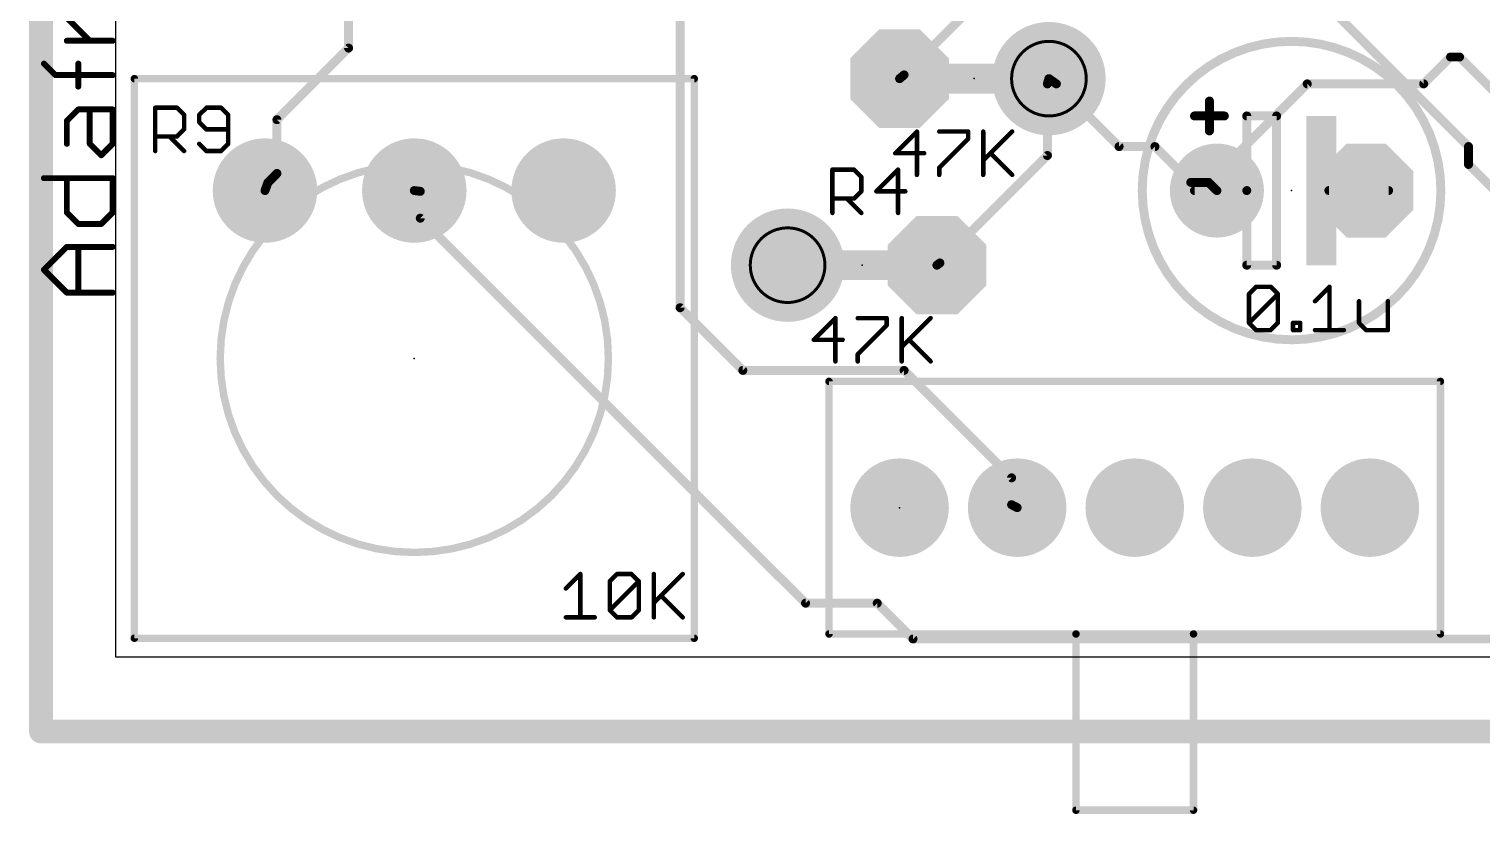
# Model space of a CAD drawing. Extents: x -1.5 to 62.4, y -3.7 to 27.9.
# Drawn here: x -1.47 to 23.24, y -2.67 to 10.69 of the extents above; entities that cross this region are included whole.
import ezdxf

# ---------------------------------------------------------------- set-up
doc = ezdxf.new("R2010")
doc.units = 0
for name, color, linetype in [('1', 22, 'CONTINUOUS'), ('16', 175, 'CONTINUOUS'), ('17', 82, 'CONTINUOUS'), ('20', 7, 'CONTINUOUS'), ('21', 253, 'CONTINUOUS'), ('23', 7, 'CONTINUOUS'), ('25', 253, 'CONTINUOUS'), ('27', 253, 'CONTINUOUS'), ('51', 253, 'CONTINUOUS')]:
    doc.layers.add(name, color=color, linetype=linetype)

# ---------------------------------------------------------------- blocks, each defined once
blk = doc.blocks.new('RECT')
blk.add_solid([(-0.5, -0.5), (0.5, -0.5), (-0.5, 0.5), (0.5, 0.5)])
blk = doc.blocks.new('ROUNDP')
at = {"const_width": 0.5}
blk.add_lwpolyline([(0, -0.25, 1), (0, 0.25, 1), (0, -0.25)], format="xyb", dxfattribs=at)
blk = doc.blocks.new('OCTAGONP')
at = {"const_width": 0.5}
blk.add_lwpolyline([(-0.25, -0.1036), (-0.25, 0.1036), (-0.1036, 0.25), (0.1036, 0.25), (0.25, 0.1036), (0.25, -0.1036), (0.1036, -0.25), (-0.1036, -0.25), (-0.25, -0.1036), (-0.25, 0.1036)], dxfattribs=at)

msp = doc.modelspace()

# ---------------------------------------------------------------- linework, layer by layer
at = {"layer": '1'}
for points, const_width in [([(-1.27, -1.27), (-1.27, 26.67)], 0.4064), ([(15.0876, 11.5824), (13.4112, 9.906)], 0.1524), ([(22.2504, 9.7536), (22.7076, 10.2108)], 0.1524), ([(22.7076, 10.2108), (22.86, 10.2108)], 0.1524), ([(22.86, 10.2108), (23.4696, 9.6012)], 0.1524), ([(13.4112, 9.906), (13.335, 9.8425)], 0.1524), ([(15.8496, 9.7536), (15.875, 9.8425)], 0.1524), ([(15.8496, 9.7536), (15.8496, 8.5344)], 0.1524), ([(18.5928, 8.0772), (20.2692, 9.7536)], 0.1524), ([(20.2692, 9.7536), (22.2504, 9.7536)], 0.1524), ([(15.8496, 8.5344), (14.0208, 6.7056)], 0.1524), ([(18.5928, 8.0772), (18.7325, 7.9375)], 0.1524), ([(14.0208, 6.7056), (13.97, 6.6675)], 0.1524), ([(62.23, -1.27), (-1.27, -1.27)], 0.4064)]:
    msp.add_lwpolyline(points, dxfattribs=dict(at, const_width=const_width))
for points, const_width in [([(22.7076, 10.2489, 1), (22.7076, 10.1727)], 0.0762), ([(22.7345, 10.1839, 1), (22.6807, 10.2377)], 0.0762), ([(22.8869, 10.2377, 1), (22.8331, 10.1839)], 0.0762), ([(22.86, 10.1727, 1), (22.86, 10.2489)], 0.0762), ([(13.3106, 9.8718, 1), (13.3594, 9.8132)], 0.0762), ([(13.3843, 9.9329, 1), (13.4381, 9.8791)], 0.0762), ([(13.4356, 9.8767, 1), (13.3868, 9.9353)], 0.0762), ([(15.9116, 9.832, 1), (15.8384, 9.853)], 0.0762), ([(15.8877, 9.7536, 1), (15.8115, 9.7536)], 0.0762), ([(15.813, 9.7641, 1), (15.8862, 9.7431)], 0.0762), ([(20.2692, 9.7917, 1), (20.2692, 9.7155)], 0.0762), ([(20.2961, 9.7267, 1), (20.2423, 9.7805)], 0.0762), ([(22.2235, 9.7805, 1), (22.2773, 9.7267)], 0.0762), ([(22.2504, 9.7155, 1), (22.2504, 9.7917)], 0.0762), ([(15.8115, 8.5344, 1), (15.8877, 8.5344)], 0.0762), ([(15.8765, 8.5075, 1), (15.8227, 8.5613)], 0.0762), ([(18.6197, 8.1041, 1), (18.5659, 8.0503)], 0.0762), ([(18.5659, 8.1041, 1), (18.6197, 8.0503)], 0.0762), ([(18.7056, 7.9106, 1), (18.7594, 7.9644)], 0.0762), ([(13.9471, 6.698, 1), (13.9929, 6.637)], 0.0762), ([(13.9939, 6.7325, 1), (14.0477, 6.6787)], 0.0762), ([(14.0437, 6.6751, 1), (13.9979, 6.7361)], 0.0762), ([(-1.27, -1.1684, 1), (-1.27, -1.3716)], 0.2032), ([(-1.3716, -1.27, 1), (-1.1684, -1.27)], 0.2032)]:
    msp.add_lwpolyline(points, format="xyb", dxfattribs=dict(at, const_width=const_width))
at = {"layer": '16'}
for points, const_width in [([(-1.27, 26.67), (-1.27, -1.27)], 0.4064), ([(3.9624, 10.3632), (3.9624, 19.2024)], 0.1524), ([(16.3068, 15.3924), (23.0124, 8.6868)], 0.1524), ([(9.6012, 12.954), (9.6012, 5.9436)], 0.1524), ([(2.7432, 9.144), (3.9624, 10.3632)], 0.1524), ([(16.002, 9.7536), (15.875, 9.8425)], 0.1524), ([(17.0688, 8.6868), (16.002, 9.7536)], 0.1524), ([(2.7432, 8.2296), (2.7432, 9.144)], 0.1524), ([(17.6784, 8.6868), (17.0688, 8.6868)], 0.1524), ([(18.288, 8.0772), (17.6784, 8.6868)], 0.1524), ([(23.0124, 8.6868), (23.0124, 8.382)], 0.1524), ([(23.0124, 8.382), (24.0792, 7.3152)], 0.1524), ([(2.5908, 8.0772), (2.7432, 8.2296)], 0.1524), ([(2.5908, 8.0772), (2.54, 7.9375)], 0.1524), ([(5.1816, 7.9248), (5.08, 7.9375)], 0.1524), ([(5.1816, 7.9248), (5.1816, 7.4676)], 0.1524), ([(18.5928, 8.0772), (18.288, 8.0772)], 0.1524), ([(18.5928, 8.0772), (18.7325, 7.9375)], 0.1524), ([(5.1816, 7.4676), (11.7348, 0.9144)], 0.1524), ([(9.6012, 5.9436), (10.668, 4.8768)], 0.1524), ([(10.668, 4.8768), (13.4112, 4.8768)], 0.1524), ([(13.4112, 4.8768), (15.24, 3.048)], 0.1524), ([(15.24, 3.048), (15.24, 2.5908)], 0.1524), ([(15.24, 2.5908), (15.335, 2.54)], 0.1524), ([(11.7348, 0.9144), (12.954, 0.9144)], 0.1524), ([(12.954, 0.9144), (13.5636, 0.3048)], 0.1524), ([(13.5636, 0.3048), (40.0812, 0.3048)], 0.1524), ([(-1.27, -1.27), (62.23, -1.27)], 0.4064)]:
    msp.add_lwpolyline(points, dxfattribs=dict(at, const_width=const_width))
for points, const_width in [([(3.9243, 10.3632, 1), (4.0005, 10.3632)], 0.0762), ([(3.9893, 10.3363, 1), (3.9355, 10.3901)], 0.0762), ([(15.8968, 9.8737, 1), (15.8532, 9.8113)], 0.0762), ([(16.0289, 9.7805, 1), (15.9751, 9.7267)], 0.0762), ([(15.9802, 9.7224, 1), (16.0238, 9.7848)], 0.0762), ([(2.7813, 9.144, 1), (2.7051, 9.144)], 0.0762), ([(2.7163, 9.1709, 1), (2.7701, 9.1171)], 0.0762), ([(17.0688, 8.7249, 1), (17.0688, 8.6487)], 0.0762), ([(17.0419, 8.6599, 1), (17.0957, 8.7137)], 0.0762), ([(17.7053, 8.7137, 1), (17.6515, 8.6599)], 0.0762), ([(17.6784, 8.6487, 1), (17.6784, 8.7249)], 0.0762), ([(23.0505, 8.6868, 1), (22.9743, 8.6868)], 0.0762), ([(22.9855, 8.6599, 1), (23.0393, 8.7137)], 0.0762), ([(22.9743, 8.382, 1), (23.0505, 8.382)], 0.0762), ([(23.0393, 8.4089, 1), (22.9855, 8.3551)], 0.0762), ([(2.7051, 8.2296, 1), (2.7813, 8.2296)], 0.0762), ([(2.7701, 8.2027, 1), (2.7163, 8.2565)], 0.0762), ([(2.5042, 7.9505, 1), (2.5758, 7.9245)], 0.0762), ([(2.5639, 8.1041, 1), (2.6177, 8.0503)], 0.0762), ([(2.6266, 8.0642, 1), (2.555, 8.0902)], 0.0762), ([(5.0847, 7.9753, 1), (5.0753, 7.8997)], 0.0762), ([(5.2197, 7.9248, 1), (5.1435, 7.9248)], 0.0762), ([(5.1769, 7.887, 1), (5.1863, 7.9626)], 0.0762), ([(18.288, 8.1153, 1), (18.288, 8.0391)], 0.0762), ([(18.2611, 8.0503, 1), (18.3149, 8.1041)], 0.0762), ([(18.6197, 8.1041, 1), (18.5659, 8.0503)], 0.0762), ([(18.5928, 8.0391, 1), (18.5928, 8.1153)], 0.0762), ([(18.7056, 7.9106, 1), (18.7594, 7.9644)], 0.0762), ([(5.1435, 7.4676, 1), (5.2197, 7.4676)], 0.0762), ([(5.2085, 7.4945, 1), (5.1547, 7.4407)], 0.0762), ([(9.5631, 5.9436, 1), (9.6393, 5.9436)], 0.0762), ([(9.6281, 5.9705, 1), (9.5743, 5.9167)], 0.0762), ([(10.668, 4.9149, 1), (10.668, 4.8387)], 0.0762), ([(13.4381, 4.9037, 1), (13.3843, 4.8499)], 0.0762), ([(13.4112, 4.8387, 1), (13.4112, 4.9149)], 0.0762), ([(10.6411, 4.8499, 1), (10.6949, 4.9037)], 0.0762), ([(15.2781, 3.048, 1), (15.2019, 3.048)], 0.0762), ([(15.2131, 3.0211, 1), (15.2669, 3.0749)], 0.0762), ([(15.258, 2.6244, 1), (15.222, 2.5572)], 0.0762), ([(15.2019, 2.5908, 1), (15.2781, 2.5908)], 0.0762), ([(15.317, 2.5064, 1), (15.353, 2.5736)], 0.0762), ([(11.7348, 0.9525, 1), (11.7348, 0.8763)], 0.0762), ([(12.9809, 0.9413, 1), (12.9271, 0.8875)], 0.0762), ([(12.954, 0.8763, 1), (12.954, 0.9525)], 0.0762), ([(11.7079, 0.8875, 1), (11.7617, 0.9413)], 0.0762), ([(13.5636, 0.3429, 1), (13.5636, 0.2667)], 0.0762), ([(13.5367, 0.2779, 1), (13.5905, 0.3317)], 0.0762), ([(-1.27, -1.1684, 1), (-1.27, -1.3716)], 0.2032), ([(-1.3716, -1.27, 1), (-1.1684, -1.27)], 0.2032)]:
    msp.add_lwpolyline(points, format="xyb", dxfattribs=dict(at, const_width=const_width))
at = {"layer": '20'}
for p, q in [((0, 25.39), (0, 0)), ((0, 0), (61.265, 0))]:
    msp.add_line(p, q, dxfattribs=at)
at = {"layer": '21'}
for points, const_width in [([(20.0025, 5.3975, 1), (20.0025, 10.4775, 1), (20.0025, 5.3975)], 0.1524), ([(0.3175, 9.8743, 1), (0.3175, 9.8108)], 0.0635), ([(0.3493, 9.8425, 1), (0.2858, 9.8425)], 0.0635), ([(9.8743, 9.8425, 1), (9.8108, 9.8425)], 0.0635), ([(9.8425, 9.8108, 1), (9.8425, 9.8743)], 0.0635), ([(14.478, 9.9695, 1), (14.478, 9.7155)], 0.254), ([(14.732, 9.7155, 1), (14.732, 9.9695)], 0.254), ([(18.6436, 9.4615, 1), (18.5674, 9.4615)], 0.0762), ([(18.3515, 9.2456, 1), (18.3515, 9.1694)], 0.0762), ([(18.6436, 9.2075, 1), (18.5674, 9.2075)], 0.0762), ([(18.6055, 9.2456, 1), (18.6055, 9.1694)], 0.0762), ([(18.5674, 9.2075, 1), (18.6436, 9.2075)], 0.0762), ([(18.6055, 9.1694, 1), (18.6055, 9.2456)], 0.0762), ([(18.8595, 9.1694, 1), (18.8595, 9.2456)], 0.0762), ([(18.5674, 8.9535, 1), (18.6436, 8.9535)], 0.0762), ([(5.08, 1.778, 1), (5.08, 8.382, 1), (5.08, 1.778)], 0.127), ([(12.573, 6.7945, 1), (12.573, 6.5405)], 0.254), ([(12.827, 6.5405, 1), (12.827, 6.7945)], 0.254), ([(0.3175, 0.3493, 1), (0.3175, 0.2858)], 0.0635), ([(0.2858, 0.3175, 1), (0.3493, 0.3175)], 0.0635), ([(9.8108, 0.3175, 1), (9.8743, 0.3175)], 0.0635), ([(9.8425, 0.2858, 1), (9.8425, 0.3493)], 0.0635)]:
    msp.add_lwpolyline(points, format="xyb", dxfattribs=dict(at, const_width=const_width))
for points, const_width in [([(9.8425, 9.8425), (0.3175, 9.8425)], 0.127), ([(0.3175, 9.8425), (0.3175, 0.3175)], 0.127), ([(9.8425, 0.3175), (9.8425, 9.8425)], 0.127), ([(14.732, 9.8425), (14.478, 9.8425)], 0.508), ([(18.6055, 9.2075), (18.6055, 9.4615)], 0.1524), ([(18.3515, 9.2075), (18.6055, 9.2075)], 0.1524), ([(18.6055, 8.9535), (18.6055, 9.2075)], 0.1524), ([(18.6055, 9.2075), (18.8595, 9.2075)], 0.1524), ([(12.573, 6.6675), (12.827, 6.6675)], 0.508), ([(0.3175, 0.3175), (9.8425, 0.3175)], 0.127)]:
    msp.add_lwpolyline(points, dxfattribs=dict(at, const_width=const_width))
at = {"layer": '23'}
for p in [(14.605, 9.8425), (20.0025, 7.9375), (12.7, 6.6675), (5.08, 5.08), (13.335, 2.54)]:
    msp.add_point(p, dxfattribs=at)
at = {"layer": '25'}
for points, const_width in [([(0.6731, 8.6106), (0.6731, 9.3478)], 0.0762), ([(0.6731, 9.3478), (1.0417, 9.3478)], 0.0762), ([(1.0417, 9.3478), (1.1646, 9.225)], 0.0762), ([(1.1646, 9.225), (1.1646, 8.9792)], 0.0762), ([(1.5444, 9.3478), (1.4215, 9.225)], 0.0762), ([(1.4215, 9.225), (1.4215, 9.1021)], 0.0762), ([(1.7901, 9.3478), (1.5444, 9.3478)], 0.0762), ([(1.913, 9.225), (1.7901, 9.3478)], 0.0762), ([(1.913, 8.7335), (1.913, 9.225)], 0.0762), ([(1.1646, 8.9792), (1.0417, 8.8563)], 0.0762), ([(1.4215, 9.1021), (1.5444, 8.9792)], 0.0762), ([(1.5444, 8.9792), (1.913, 8.9792)], 0.0762), ([(13.6301, 8.9414), (13.2615, 8.5728)], 0.0762), ([(13.6301, 8.2042), (13.6301, 8.9414)], 0.0762), ([(14.0099, 8.9414), (14.5014, 8.9414)], 0.0762), ([(14.5014, 8.9414), (14.5014, 8.8186)], 0.0762), ([(14.7583, 8.9414), (14.7583, 8.2042)], 0.0762), ([(14.7583, 8.4499), (15.2498, 8.9414)], 0.0762), ([(1.0417, 8.8563), (0.6731, 8.8563)], 0.0762), ([(0.9188, 8.8563), (1.1646, 8.6106)], 0.0762), ([(1.4215, 8.7335), (1.5444, 8.6106)], 0.0762), ([(1.7901, 8.6106), (1.913, 8.7335)], 0.0762), ([(14.5014, 8.8186), (14.0099, 8.3271)], 0.0762), ([(1.5444, 8.6106), (1.7901, 8.6106)], 0.0762), ([(13.2615, 8.5728), (13.7529, 8.5728)], 0.0762), ([(14.8812, 8.5728), (15.2498, 8.2042)], 0.0762), ([(12.192, 7.5565), (12.192, 8.2937)], 0.0762), ([(12.192, 8.2937), (12.5606, 8.2937)], 0.0762), ([(12.5606, 8.2937), (12.6835, 8.1709)], 0.0762), ([(12.6835, 8.1709), (12.6835, 7.9251)], 0.0762), ([(13.309, 8.2937), (12.9404, 7.9251)], 0.0762), ([(13.309, 7.5565), (13.309, 8.2937)], 0.0762), ([(14.0099, 8.3271), (14.0099, 8.2042)], 0.0762), ([(12.6835, 7.9251), (12.5606, 7.8022)], 0.0762), ([(12.9404, 7.9251), (13.4319, 7.9251)], 0.0762), ([(12.5606, 7.8022), (12.192, 7.8022)], 0.0762), ([(12.4377, 7.8022), (12.6835, 7.5565)], 0.0762), ([(19.2786, 6.177), (19.4015, 6.2998)], 0.0762), ([(19.2786, 5.6855), (19.2786, 6.177)], 0.0762), ([(19.2786, 5.6855), (19.7701, 6.177)], 0.0762), ([(19.4015, 6.2998), (19.6472, 6.2998)], 0.0762), ([(19.6472, 6.2998), (19.7701, 6.177)], 0.0762), ([(19.7701, 6.177), (19.7701, 5.6855)], 0.0762), ([(20.4012, 6.0541), (20.647, 6.2998)], 0.0762), ([(20.647, 6.2998), (20.647, 5.5626)], 0.0762), ([(21.1496, 6.0541), (21.1496, 5.6855)], 0.0762), ([(21.6411, 5.5626), (21.6411, 6.0541)], 0.0762), ([(12.2431, 5.7664), (11.8745, 5.3978)], 0.0762), ([(12.2431, 5.0292), (12.2431, 5.7664)], 0.0762), ([(12.6229, 5.7664), (13.1144, 5.7664)], 0.0762), ([(13.1144, 5.7664), (13.1144, 5.6436)], 0.0762), ([(13.3713, 5.7664), (13.3713, 5.0292)], 0.0762), ([(13.3713, 5.2749), (13.8628, 5.7664)], 0.0762), ([(19.4015, 5.5626), (19.2786, 5.6855)], 0.0762), ([(19.7701, 5.6855), (19.6472, 5.5626)], 0.0762), ([(20.027, 5.5626), (20.027, 5.6855)], 0.0762), ([(20.027, 5.6855), (20.1499, 5.6855)], 0.0762), ([(20.1499, 5.6855), (20.1499, 5.5626)], 0.0762), ([(21.1496, 5.6855), (21.2725, 5.5626)], 0.0762), ([(13.1144, 5.6436), (12.6229, 5.1521)], 0.0762), ([(19.6472, 5.5626), (19.4015, 5.5626)], 0.0762), ([(20.1499, 5.5626), (20.027, 5.5626)], 0.0762), ([(20.4012, 5.5626), (20.8927, 5.5626)], 0.0762), ([(21.2725, 5.5626), (21.6411, 5.5626)], 0.0762), ([(11.8745, 5.3978), (12.366, 5.3978)], 0.0762), ([(12.6229, 5.1521), (12.6229, 5.0292)], 0.0762), ([(13.4942, 5.3978), (13.8628, 5.0292)], 0.0762), ([(22.535, 4.69), (12.135, 4.69)], 0.127), ([(12.135, 4.69), (12.135, 0.39)], 0.127), ([(22.535, 0.39), (22.535, 4.69)], 0.127), ([(7.6581, 1.1646), (7.9038, 1.4103)], 0.0762), ([(7.9038, 1.4103), (7.9038, 0.6731)], 0.0762), ([(8.4065, 1.2875), (8.5294, 1.4103)], 0.0762), ([(8.4065, 0.796), (8.4065, 1.2875)], 0.0762), ([(8.4065, 0.796), (8.898, 1.2875)], 0.0762), ([(8.5294, 1.4103), (8.7751, 1.4103)], 0.0762), ([(8.7751, 1.4103), (8.898, 1.2875)], 0.0762), ([(8.898, 1.2875), (8.898, 0.796)], 0.0762), ([(9.1549, 1.4103), (9.1549, 0.6731)], 0.0762), ([(9.1549, 0.9188), (9.6464, 1.4103)], 0.0762), ([(9.2778, 1.0417), (9.6464, 0.6731)], 0.0762), ([(8.5294, 0.6731), (8.4065, 0.796)], 0.0762), ([(8.898, 0.796), (8.7751, 0.6731)], 0.0762), ([(7.6581, 0.6731), (8.1496, 0.6731)], 0.0762), ([(8.7751, 0.6731), (8.5294, 0.6731)], 0.0762), ([(12.135, 0.39), (16.335, 0.39)], 0.127), ([(16.335, 0.39), (18.335, 0.39)], 0.127), ([(16.335, 0.39), (16.335, -2.61)], 0.127), ([(18.335, 0.39), (22.535, 0.39)], 0.127), ([(18.335, -2.61), (18.335, 0.39)], 0.127), ([(16.335, -2.61), (18.335, -2.61)], 0.127)]:
    msp.add_lwpolyline(points, dxfattribs=dict(at, const_width=const_width))
for points, const_width in [([(0.6731, 9.3669, 1), (0.6731, 9.3288)], 0.0381), ([(0.6922, 9.3478, 1), (0.6541, 9.3478)], 0.0381), ([(1.0552, 9.3613, 1), (1.0282, 9.3344)], 0.0381), ([(1.0417, 9.3288, 1), (1.0417, 9.3669)], 0.0381), ([(1.1836, 9.225, 1), (1.1455, 9.225)], 0.0381), ([(1.1511, 9.2115, 1), (1.1781, 9.2384)], 0.0381), ([(1.408, 9.2384, 1), (1.435, 9.2115)], 0.0381), ([(1.4406, 9.225, 1), (1.4025, 9.225)], 0.0381), ([(1.5444, 9.3669, 1), (1.5444, 9.3288)], 0.0381), ([(1.5579, 9.3344, 1), (1.5309, 9.3613)], 0.0381), ([(1.8036, 9.3613, 1), (1.7767, 9.3344)], 0.0381), ([(1.7901, 9.3288, 1), (1.7901, 9.3669)], 0.0381), ([(1.9321, 9.225, 1), (1.894, 9.225)], 0.0381), ([(1.8995, 9.2115, 1), (1.9265, 9.2384)], 0.0381), ([(1.1455, 8.9792, 1), (1.1836, 8.9792)], 0.0381), ([(1.1781, 8.9657, 1), (1.1511, 8.9927)], 0.0381), ([(1.435, 9.1156, 1), (1.408, 9.0886)], 0.0381), ([(1.4025, 9.1021, 1), (1.4406, 9.1021)], 0.0381), ([(1.5444, 8.9983, 1), (1.5444, 8.9602)], 0.0381), ([(1.5309, 8.9657, 1), (1.5579, 8.9927)], 0.0381), ([(1.913, 8.9602, 1), (1.913, 8.9983)], 0.0381), ([(13.6491, 8.9414, 1), (13.611, 8.9414)], 0.0381), ([(13.6435, 8.928, 1), (13.6166, 8.9549)], 0.0381), ([(14.0099, 8.9605, 1), (14.0099, 8.9224)], 0.0381), ([(14.5204, 8.9414, 1), (14.4823, 8.9414)], 0.0381), ([(14.5014, 8.9224, 1), (14.5014, 8.9605)], 0.0381), ([(14.7773, 8.9414, 1), (14.7392, 8.9414)], 0.0381), ([(15.2632, 8.928, 1), (15.2363, 8.9549)], 0.0381), ([(0.6731, 8.8754, 1), (0.6731, 8.8373)], 0.0381), ([(0.9323, 8.8698, 1), (0.9054, 8.8429)], 0.0381), ([(1.0282, 8.8698, 1), (1.0552, 8.8429)], 0.0381), ([(1.0417, 8.8373, 1), (1.0417, 8.8754)], 0.0381), ([(1.435, 8.7469, 1), (1.408, 8.72)], 0.0381), ([(1.894, 8.7335, 1), (1.9321, 8.7335)], 0.0381), ([(1.9265, 8.72, 1), (1.8995, 8.7469)], 0.0381), ([(14.4823, 8.8186, 1), (14.5204, 8.8186)], 0.0381), ([(14.5148, 8.8051, 1), (14.4879, 8.832)], 0.0381), ([(0.6541, 8.6106, 1), (0.6922, 8.6106)], 0.0381), ([(1.1511, 8.5971, 1), (1.1781, 8.6241)], 0.0381), ([(1.5444, 8.6296, 1), (1.5444, 8.5915)], 0.0381), ([(1.5309, 8.5971, 1), (1.5579, 8.6241)], 0.0381), ([(1.7767, 8.6241, 1), (1.8036, 8.5971)], 0.0381), ([(1.7901, 8.5915, 1), (1.7901, 8.6296)], 0.0381), ([(13.248, 8.5863, 1), (13.2749, 8.5593)], 0.0381), ([(13.2615, 8.5919, 1), (13.2615, 8.5538)], 0.0381), ([(13.7529, 8.5538, 1), (13.7529, 8.5919)], 0.0381), ([(14.7448, 8.4634, 1), (14.7718, 8.4365)], 0.0381), ([(14.8946, 8.5863, 1), (14.8677, 8.5593)], 0.0381), ([(12.192, 8.3128, 1), (12.192, 8.2747)], 0.0381), ([(12.2111, 8.2937, 1), (12.173, 8.2937)], 0.0381), ([(12.5741, 8.3072, 1), (12.5471, 8.2803)], 0.0381), ([(12.5606, 8.2747, 1), (12.5606, 8.3128)], 0.0381), ([(12.7025, 8.1709, 1), (12.6644, 8.1709)], 0.0381), ([(12.67, 8.1574, 1), (12.697, 8.1843)], 0.0381), ([(13.3281, 8.2937, 1), (13.29, 8.2937)], 0.0381), ([(13.3225, 8.2803, 1), (13.2956, 8.3072)], 0.0381), ([(13.611, 8.2042, 1), (13.6491, 8.2042)], 0.0381), ([(14.0289, 8.3271, 1), (13.9908, 8.3271)], 0.0381), ([(13.9964, 8.3405, 1), (14.0233, 8.3136)], 0.0381), ([(13.9908, 8.2042, 1), (14.0289, 8.2042)], 0.0381), ([(14.7392, 8.2042, 1), (14.7773, 8.2042)], 0.0381), ([(15.2363, 8.1907, 1), (15.2632, 8.2177)], 0.0381), ([(12.6644, 7.9251, 1), (12.7025, 7.9251)], 0.0381), ([(12.697, 7.9116, 1), (12.67, 7.9386)], 0.0381), ([(12.9404, 7.9442, 1), (12.9404, 7.9061)], 0.0381), ([(12.9269, 7.9386, 1), (12.9539, 7.9116)], 0.0381), ([(13.4319, 7.9061, 1), (13.4319, 7.9442)], 0.0381), ([(12.192, 7.8213, 1), (12.192, 7.7832)], 0.0381), ([(12.4512, 7.8157, 1), (12.4243, 7.7888)], 0.0381), ([(12.5471, 7.8157, 1), (12.5741, 7.7888)], 0.0381), ([(12.5606, 7.7832, 1), (12.5606, 7.8213)], 0.0381), ([(12.173, 7.5565, 1), (12.2111, 7.5565)], 0.0381), ([(12.67, 7.543, 1), (12.697, 7.57)], 0.0381), ([(13.29, 7.5565, 1), (13.3281, 7.5565)], 0.0381), ([(19.2977, 6.177, 1), (19.2596, 6.177)], 0.0381), ([(19.2651, 6.1904, 1), (19.2921, 6.1635)], 0.0381), ([(19.4015, 6.3189, 1), (19.4015, 6.2808)], 0.0381), ([(19.4149, 6.2864, 1), (19.388, 6.3133)], 0.0381), ([(19.6607, 6.3133, 1), (19.6337, 6.2864)], 0.0381), ([(19.6472, 6.2808, 1), (19.6472, 6.3189)], 0.0381), ([(19.7891, 6.177, 1), (19.751, 6.177)], 0.0381), ([(19.7836, 6.1635, 1), (19.7566, 6.1904)], 0.0381), ([(19.7566, 6.1635, 1), (19.7836, 6.1904)], 0.0381), ([(20.666, 6.2998, 1), (20.6279, 6.2998)], 0.0381), ([(20.6604, 6.2864, 1), (20.6335, 6.3133)], 0.0381), ([(20.3878, 6.0676, 1), (20.4147, 6.0406)], 0.0381), ([(21.1687, 6.0541, 1), (21.1306, 6.0541)], 0.0381), ([(21.6602, 6.0541, 1), (21.6221, 6.0541)], 0.0381), ([(12.2622, 5.7664, 1), (12.2241, 5.7664)], 0.0381), ([(12.2566, 5.753, 1), (12.2296, 5.7799)], 0.0381), ([(12.6229, 5.7855, 1), (12.6229, 5.7474)], 0.0381), ([(13.1334, 5.7664, 1), (13.0953, 5.7664)], 0.0381), ([(13.1144, 5.7474, 1), (13.1144, 5.7855)], 0.0381), ([(13.3904, 5.7664, 1), (13.3523, 5.7664)], 0.0381), ([(13.8763, 5.753, 1), (13.8493, 5.7799)], 0.0381), ([(19.2921, 5.6989, 1), (19.2651, 5.672)], 0.0381), ([(19.2651, 5.6989, 1), (19.2921, 5.672)], 0.0381), ([(19.2596, 5.6855, 1), (19.2977, 5.6855)], 0.0381), ([(19.751, 5.6855, 1), (19.7891, 5.6855)], 0.0381), ([(19.7836, 5.672, 1), (19.7566, 5.6989)], 0.0381), ([(20.0461, 5.6855, 1), (20.008, 5.6855)], 0.0381), ([(20.027, 5.7045, 1), (20.027, 5.6664)], 0.0381), ([(20.1689, 5.6855, 1), (20.1308, 5.6855)], 0.0381), ([(20.1499, 5.6664, 1), (20.1499, 5.7045)], 0.0381), ([(21.1631, 5.6989, 1), (21.1362, 5.672)], 0.0381), ([(21.1306, 5.6855, 1), (21.1687, 5.6855)], 0.0381), ([(13.0953, 5.6436, 1), (13.1334, 5.6436)], 0.0381), ([(13.1279, 5.6301, 1), (13.1009, 5.657)], 0.0381), ([(19.4015, 5.5817, 1), (19.4015, 5.5436)], 0.0381), ([(19.388, 5.5491, 1), (19.4149, 5.5761)], 0.0381), ([(19.6337, 5.5761, 1), (19.6607, 5.5491)], 0.0381), ([(19.6472, 5.5436, 1), (19.6472, 5.5817)], 0.0381), ([(20.027, 5.5817, 1), (20.027, 5.5436)], 0.0381), ([(20.008, 5.5626, 1), (20.0461, 5.5626)], 0.0381), ([(20.1308, 5.5626, 1), (20.1689, 5.5626)], 0.0381), ([(20.1499, 5.5436, 1), (20.1499, 5.5817)], 0.0381), ([(20.4012, 5.5817, 1), (20.4012, 5.5436)], 0.0381), ([(20.6279, 5.5626, 1), (20.666, 5.5626)], 0.0381), ([(20.8927, 5.5436, 1), (20.8927, 5.5817)], 0.0381), ([(21.2725, 5.5817, 1), (21.2725, 5.5436)], 0.0381), ([(21.259, 5.5491, 1), (21.286, 5.5761)], 0.0381), ([(21.6221, 5.5626, 1), (21.6602, 5.5626)], 0.0381), ([(21.6411, 5.5436, 1), (21.6411, 5.5817)], 0.0381), ([(11.8745, 5.4169, 1), (11.8745, 5.3788)], 0.0381), ([(11.861, 5.4113, 1), (11.888, 5.3843)], 0.0381), ([(12.366, 5.3788, 1), (12.366, 5.4169)], 0.0381), ([(12.642, 5.1521, 1), (12.6039, 5.1521)], 0.0381), ([(13.3579, 5.2884, 1), (13.3848, 5.2615)], 0.0381), ([(13.5077, 5.4113, 1), (13.4807, 5.3843)], 0.0381), ([(12.2241, 5.0292, 1), (12.2622, 5.0292)], 0.0381), ([(12.6094, 5.1655, 1), (12.6364, 5.1386)], 0.0381), ([(12.6039, 5.0292, 1), (12.642, 5.0292)], 0.0381), ([(13.3523, 5.0292, 1), (13.3904, 5.0292)], 0.0381), ([(13.8493, 5.0157, 1), (13.8763, 5.0427)], 0.0381), ([(12.1668, 4.69, 1), (12.1032, 4.69)], 0.0635), ([(12.135, 4.7218, 1), (12.135, 4.6583)], 0.0635), ([(22.5667, 4.69, 1), (22.5033, 4.69)], 0.0635), ([(22.535, 4.6583, 1), (22.535, 4.7218)], 0.0635), ([(7.9229, 1.4103, 1), (7.8848, 1.4103)], 0.0381), ([(7.9173, 1.3969, 1), (7.8904, 1.4238)], 0.0381), ([(8.4256, 1.2875, 1), (8.3875, 1.2875)], 0.0381), ([(8.393, 1.3009, 1), (8.42, 1.274)], 0.0381), ([(8.5294, 1.4294, 1), (8.5294, 1.3913)], 0.0381), ([(8.5429, 1.3969, 1), (8.5159, 1.4238)], 0.0381), ([(8.7886, 1.4238, 1), (8.7617, 1.3969)], 0.0381), ([(8.7751, 1.3913, 1), (8.7751, 1.4294)], 0.0381), ([(8.917, 1.2875, 1), (8.8789, 1.2875)], 0.0381), ([(8.9115, 1.274, 1), (8.8845, 1.3009)], 0.0381), ([(8.8845, 1.274, 1), (8.9115, 1.3009)], 0.0381), ([(9.174, 1.4103, 1), (9.1359, 1.4103)], 0.0381), ([(9.6599, 1.3969, 1), (9.6329, 1.4238)], 0.0381), ([(7.6446, 1.1781, 1), (7.6716, 1.1511)], 0.0381), ([(9.2913, 1.0552, 1), (9.2643, 1.0282)], 0.0381), ([(8.42, 0.8094, 1), (8.393, 0.7825)], 0.0381), ([(8.393, 0.8094, 1), (8.42, 0.7825)], 0.0381), ([(8.3875, 0.796, 1), (8.4256, 0.796)], 0.0381), ([(8.8789, 0.796, 1), (8.917, 0.796)], 0.0381), ([(8.9115, 0.7825, 1), (8.8845, 0.8094)], 0.0381), ([(9.1415, 0.9323, 1), (9.1684, 0.9054)], 0.0381), ([(7.6581, 0.6922, 1), (7.6581, 0.6541)], 0.0381), ([(7.8848, 0.6731, 1), (7.9229, 0.6731)], 0.0381), ([(8.1496, 0.6541, 1), (8.1496, 0.6922)], 0.0381), ([(8.5294, 0.6922, 1), (8.5294, 0.6541)], 0.0381), ([(8.5159, 0.6596, 1), (8.5429, 0.6866)], 0.0381), ([(8.7617, 0.6866, 1), (8.7886, 0.6596)], 0.0381), ([(8.7751, 0.6541, 1), (8.7751, 0.6922)], 0.0381), ([(9.1359, 0.6731, 1), (9.174, 0.6731)], 0.0381), ([(9.6329, 0.6596, 1), (9.6599, 0.6866)], 0.0381), ([(12.1032, 0.39, 1), (12.1668, 0.39)], 0.0635), ([(12.135, 0.4218, 1), (12.135, 0.3583)], 0.0635), ([(16.335, 0.4218, 1), (16.335, 0.3583)], 0.0635), ([(16.3667, 0.39, 1), (16.3033, 0.39)], 0.0635), ([(16.335, 0.3583, 1), (16.335, 0.4218)], 0.0635), ([(18.335, 0.4218, 1), (18.335, 0.3583)], 0.0635), ([(18.3667, 0.39, 1), (18.3033, 0.39)], 0.0635), ([(18.335, 0.3583, 1), (18.335, 0.4218)], 0.0635), ([(22.5033, 0.39, 1), (22.5667, 0.39)], 0.0635), ([(22.535, 0.3583, 1), (22.535, 0.4218)], 0.0635), ([(16.335, -2.5783, 1), (16.335, -2.6418)], 0.0635), ([(16.3033, -2.61, 1), (16.3667, -2.61)], 0.0635), ([(18.3033, -2.61, 1), (18.3667, -2.61)], 0.0635), ([(18.335, -2.6418, 1), (18.335, -2.5783)], 0.0635)]:
    msp.add_lwpolyline(points, format="xyb", dxfattribs=dict(at, const_width=const_width))
at = {"layer": '27', "const_width": 0.1016}
for points in [[(-0.4406, 10.4875), (-0.8304, 10.8773)], [(-0.0508, 10.4875), (-0.8304, 10.4875)], [(-1.0253, 9.9028), (-1.2202, 10.0977)], [(-0.6355, 9.7079), (-0.6355, 10.0977)], [(-0.0508, 9.9028), (-1.0253, 9.9028)], [(-0.8304, 9.1232), (-0.6355, 9.3181)], [(-0.8304, 8.7334), (-0.8304, 9.1232)], [(-0.6355, 9.3181), (-0.0508, 9.3181)], [(-0.4406, 8.7334), (-0.4406, 9.3181)], [(-0.0508, 9.3181), (-0.0508, 8.7334)], [(-0.2457, 8.5385), (-0.4406, 8.7334)], [(-0.0508, 8.7334), (-0.2457, 8.5385)], [(-1.2202, 8.1487), (-0.0508, 8.1487)], [(-0.8304, 7.564), (-0.8304, 8.1487)], [(-0.0508, 8.1487), (-0.0508, 7.564)], [(-0.6355, 7.3691), (-0.8304, 7.564)], [(-0.2457, 7.3691), (-0.6355, 7.3691)], [(-0.0508, 7.564), (-0.2457, 7.3691)], [(-1.2202, 6.5895), (-0.8304, 6.9793)], [(-0.8304, 6.9793), (-0.0508, 6.9793)], [(-0.6355, 6.1997), (-0.6355, 6.9793)], [(-0.8304, 6.1997), (-1.2202, 6.5895)], [(-0.0508, 6.1997), (-0.8304, 6.1997)]]:
    msp.add_lwpolyline(points, dxfattribs=at)
at = {"layer": '27', "const_width": 0.0508}
for points in [[(-0.8304, 10.5129, 1), (-0.8304, 10.4621)], [(-0.4586, 10.4695, 1), (-0.4226, 10.5055)], [(-0.0508, 10.4621, 1), (-0.0508, 10.5129)], [(-1.2022, 10.1157, 1), (-1.2382, 10.0797)], [(-0.6101, 10.0977, 1), (-0.6609, 10.0977)], [(-1.0253, 9.9282, 1), (-1.0253, 9.8774)], [(-1.0433, 9.8848, 1), (-1.0073, 9.9208)], [(-0.0508, 9.8774, 1), (-0.0508, 9.9282)], [(-0.6609, 9.7079, 1), (-0.6101, 9.7079)], [(-0.8484, 9.1412, 1), (-0.8124, 9.1052)], [(-0.805, 9.1232, 1), (-0.8558, 9.1232)], [(-0.6355, 9.3435, 1), (-0.6355, 9.2927)], [(-0.6175, 9.3001, 1), (-0.6535, 9.3361)], [(-0.4152, 9.3181, 1), (-0.466, 9.3181)], [(-0.0254, 9.3181, 1), (-0.0762, 9.3181)], [(-0.0508, 9.2927, 1), (-0.0508, 9.3435)], [(-0.8558, 8.7334, 1), (-0.805, 8.7334)], [(-0.4226, 8.7514, 1), (-0.4586, 8.7154)], [(-0.466, 8.7334, 1), (-0.4152, 8.7334)], [(-0.0762, 8.7334, 1), (-0.0254, 8.7334)], [(-0.0328, 8.7154, 1), (-0.0688, 8.7514)], [(-0.2637, 8.5565, 1), (-0.2277, 8.5205)], [(-0.2637, 8.5205, 1), (-0.2277, 8.5565)], [(-1.2202, 8.1741, 1), (-1.2202, 8.1233)], [(-0.805, 8.1487, 1), (-0.8558, 8.1487)], [(-0.0254, 8.1487, 1), (-0.0762, 8.1487)], [(-0.0508, 8.1233, 1), (-0.0508, 8.1741)], [(-0.8124, 7.582, 1), (-0.8484, 7.546)], [(-0.8558, 7.564, 1), (-0.805, 7.564)], [(-0.6355, 7.3945, 1), (-0.6355, 7.3437)], [(-0.2457, 7.3437, 1), (-0.2457, 7.3945)], [(-0.0762, 7.564, 1), (-0.0254, 7.564)], [(-0.0328, 7.546, 1), (-0.0688, 7.582)], [(-0.6535, 7.3511, 1), (-0.6175, 7.3871)], [(-0.2637, 7.3871, 1), (-0.2277, 7.3511)], [(-0.8304, 7.0047, 1), (-0.8304, 6.9539)], [(-0.8124, 6.9613, 1), (-0.8484, 6.9973)], [(-0.6101, 6.9793, 1), (-0.6609, 6.9793)], [(-0.0508, 6.9539, 1), (-0.0508, 7.0047)], [(-1.2022, 6.6075, 1), (-1.2382, 6.5715)], [(-1.2382, 6.6075, 1), (-1.2022, 6.5715)], [(-0.8304, 6.2251, 1), (-0.8304, 6.1743)], [(-0.8484, 6.1817, 1), (-0.8124, 6.2177)], [(-0.6609, 6.1997, 1), (-0.6101, 6.1997)], [(-0.0508, 6.1743, 1), (-0.0508, 6.2251)]]:
    msp.add_lwpolyline(points, format="xyb", dxfattribs=at)
at = {"layer": '51'}
for points, const_width in [([(15.875, 8.9535, 1), (15.875, 10.7315, 1), (15.875, 8.9535)], 0.1524), ([(15.875, 9.2075, 1), (15.875, 10.4775, 1), (15.875, 9.2075)], 0.0508), ([(13.335, 9.9695, 1), (13.335, 9.7155)], 0.254), ([(15.875, 9.7155, 1), (15.875, 9.9695)], 0.254), ([(19.2405, 9.2456, 1), (19.2405, 9.1694)], 0.0762), ([(19.2786, 9.2075, 1), (19.2024, 9.2075)], 0.0762), ([(19.7866, 9.2075, 1), (19.7104, 9.2075)], 0.0762), ([(19.7485, 9.1694, 1), (19.7485, 9.2456)], 0.0762), ([(18.3515, 7.9756, 1), (18.3515, 7.8994)], 0.0762), ([(19.2786, 7.9375, 1), (19.2024, 7.9375)], 0.0762), ([(19.2024, 7.9375, 1), (19.2786, 7.9375)], 0.0762), ([(19.2405, 7.8994, 1), (19.2405, 7.9756)], 0.0762), ([(20.6375, 7.9756, 1), (20.6375, 7.8994)], 0.0762), ([(21.6535, 7.8994, 1), (21.6535, 7.9756)], 0.0762), ([(11.43, 5.7785, 1), (11.43, 7.5565, 1), (11.43, 5.7785)], 0.1524), ([(11.43, 6.0325, 1), (11.43, 7.3025, 1), (11.43, 6.0325)], 0.0508), ([(11.43, 6.7945, 1), (11.43, 6.5405)], 0.254), ([(13.97, 6.5405, 1), (13.97, 6.7945)], 0.254), ([(19.2405, 6.7056, 1), (19.2405, 6.6294)], 0.0762), ([(19.2024, 6.6675, 1), (19.2786, 6.6675)], 0.0762), ([(19.7104, 6.6675, 1), (19.7866, 6.6675)], 0.0762), ([(19.7485, 6.6294, 1), (19.7485, 6.7056)], 0.0762)]:
    msp.add_lwpolyline(points, format="xyb", dxfattribs=dict(at, const_width=const_width))
for points, const_width in [([(15.875, 9.8425), (13.335, 9.8425)], 0.508), ([(19.7485, 9.2075), (19.2405, 9.2075)], 0.1524), ([(19.2405, 9.2075), (19.2405, 7.9375)], 0.1524), ([(19.7485, 6.6675), (19.7485, 9.2075)], 0.1524), ([(18.3515, 7.9375), (19.2405, 7.9375)], 0.1524), ([(19.2405, 7.9375), (19.2405, 6.6675)], 0.1524), ([(20.6375, 7.9375), (21.6535, 7.9375)], 0.1524), ([(11.43, 6.6675), (13.97, 6.6675)], 0.508), ([(19.2405, 6.6675), (19.7485, 6.6675)], 0.1524)]:
    msp.add_lwpolyline(points, dxfattribs=dict(at, const_width=const_width))

# ---------------------------------------------------------------- block references
at = {"layer": '17'}
for name, p, xscale, yscale, rotation in [('OCTAGONP', (13.335, 9.8425), 1.6764, 1.6764, 180), ('OCTAGONP', (13.335, 9.8425), 1.6764, 1.6764, 180), ('OCTAGONP', (15.875, 9.8425), 1.6764, 1.6764, 180), ('OCTAGONP', (15.875, 9.8425), 1.6764, 1.6764, 180), ('ROUNDP', (2.54, 7.9375), 1.778, 1.778, 180), ('ROUNDP', (2.54, 7.9375), 1.778, 1.778, 180), ('ROUNDP', (5.08, 7.9375), 1.778, 1.778, 180), ('ROUNDP', (5.08, 7.9375), 1.778, 1.778, 180), ('ROUNDP', (7.62, 7.9375), 1.778, 1.778, 180), ('ROUNDP', (7.62, 7.9375), 1.778, 1.778, 180), ('ROUNDP', (15.335, 2.54), 1.6764, 1.6764, 90), ('ROUNDP', (15.335, 2.54), 1.6764, 1.6764, 90), ('ROUNDP', (17.335, 2.54), 1.6764, 1.6764, 90), ('ROUNDP', (17.335, 2.54), 1.6764, 1.6764, 90), ('ROUNDP', (19.335, 2.54), 1.6764, 1.6764, 90), ('ROUNDP', (19.335, 2.54), 1.6764, 1.6764, 90)]:
    msp.add_blockref(name, p, dxfattribs=dict(at, xscale=xscale, yscale=yscale, rotation=rotation))
for name, p, xscale, yscale in [('ROUNDP', (18.7325, 7.9375), 1.6002, 1.6002), ('ROUNDP', (18.7325, 7.9375), 1.6002, 1.6002), ('OCTAGONP', (21.2725, 7.9375), 1.6002, 1.6002), ('OCTAGONP', (21.2725, 7.9375), 1.6002, 1.6002), ('OCTAGONP', (11.43, 6.6675), 1.6764, 1.6764), ('OCTAGONP', (11.43, 6.6675), 1.6764, 1.6764), ('OCTAGONP', (13.97, 6.6675), 1.6764, 1.6764), ('OCTAGONP', (13.97, 6.6675), 1.6764, 1.6764), ('ROUNDP', (13.335, 2.54), 1.6764, 1.6764), ('ROUNDP', (13.335, 2.54), 1.6764, 1.6764), ('ROUNDP', (21.335, 2.54), 1.6764, 1.6764), ('ROUNDP', (21.335, 2.54), 1.6764, 1.6764)]:
    msp.add_blockref(name, p, dxfattribs=dict(at, xscale=xscale, yscale=yscale))
at = {"layer": '51'}
for p, xscale, yscale in [((20.5105, 7.9375), 0.508, 2.54), ((15.335, 2.54), 0.4, 0.4), ((17.335, 2.54), 0.4, 0.4), ((19.335, 2.54), 0.4, 0.4)]:
    msp.add_blockref('RECT', p, dxfattribs=dict(at, xscale=xscale, yscale=yscale))

doc.saveas('drawing.dxf')
